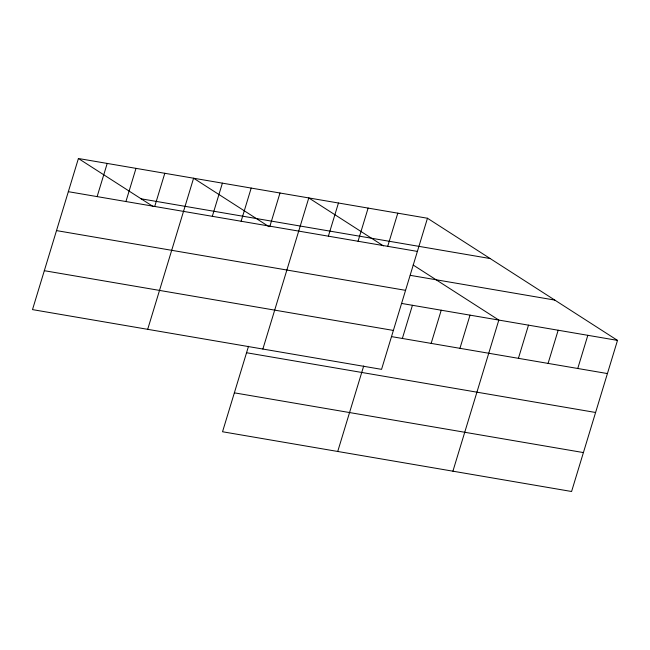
<?xml version="1.0" encoding="UTF-8"?>
<svg xmlns="http://www.w3.org/2000/svg" width="650" height="650" viewBox="0 0 650 650"><rect width="100%" height="100%" fill="white"/><g stroke="black" fill="none" stroke-linecap="round" stroke-linejoin="round"><path stroke-width="0.97" d="M78.414 158.502L32.5 309.611L381.55 369.354L427.464 218.246L78.414 158.502L153.026 206.456M97.126 196.601L107.209 163.426M125.929 201.532L136.004 168.358M154.724 206.464L164.799 173.29M147.688 329.331L193.594 178.214L269.067 226.72M212.314 216.32L222.398 183.146M241.109 221.244L251.193 188.069M269.912 226.176L279.988 193.001M248.519 346.255L222.536 431.754L571.586 491.497L617.5 340.389L427.464 218.246M262.868 349.042L308.783 197.933L383.402 245.887M328.372 236.186L338.455 203.011M358.044 241.256L368.119 208.089M387.709 246.334L397.792 213.168M337.724 451.474L363.707 365.966M402.358 338.463L412.433 305.289M431.153 343.387L441.228 310.213M459.948 348.319L470.023 315.144M452.912 471.185L498.826 320.076L413.156 265.013M518.416 358.329L528.491 325.154M548.08 363.407L558.163 330.233M577.753 368.485L587.827 335.311M141.123 198.811L490.173 258.546M68.331 191.677L417.381 251.412M410.296 275.348L554.783 300.081M56.509 230.596L405.559 290.339M401.513 303.42L617.5 340.389M44.322 270.692L393.372 330.436M391.43 336.594L607.425 373.563M246.545 352.739L595.595 412.482M234.366 392.836L583.416 452.579"/></g></svg>
